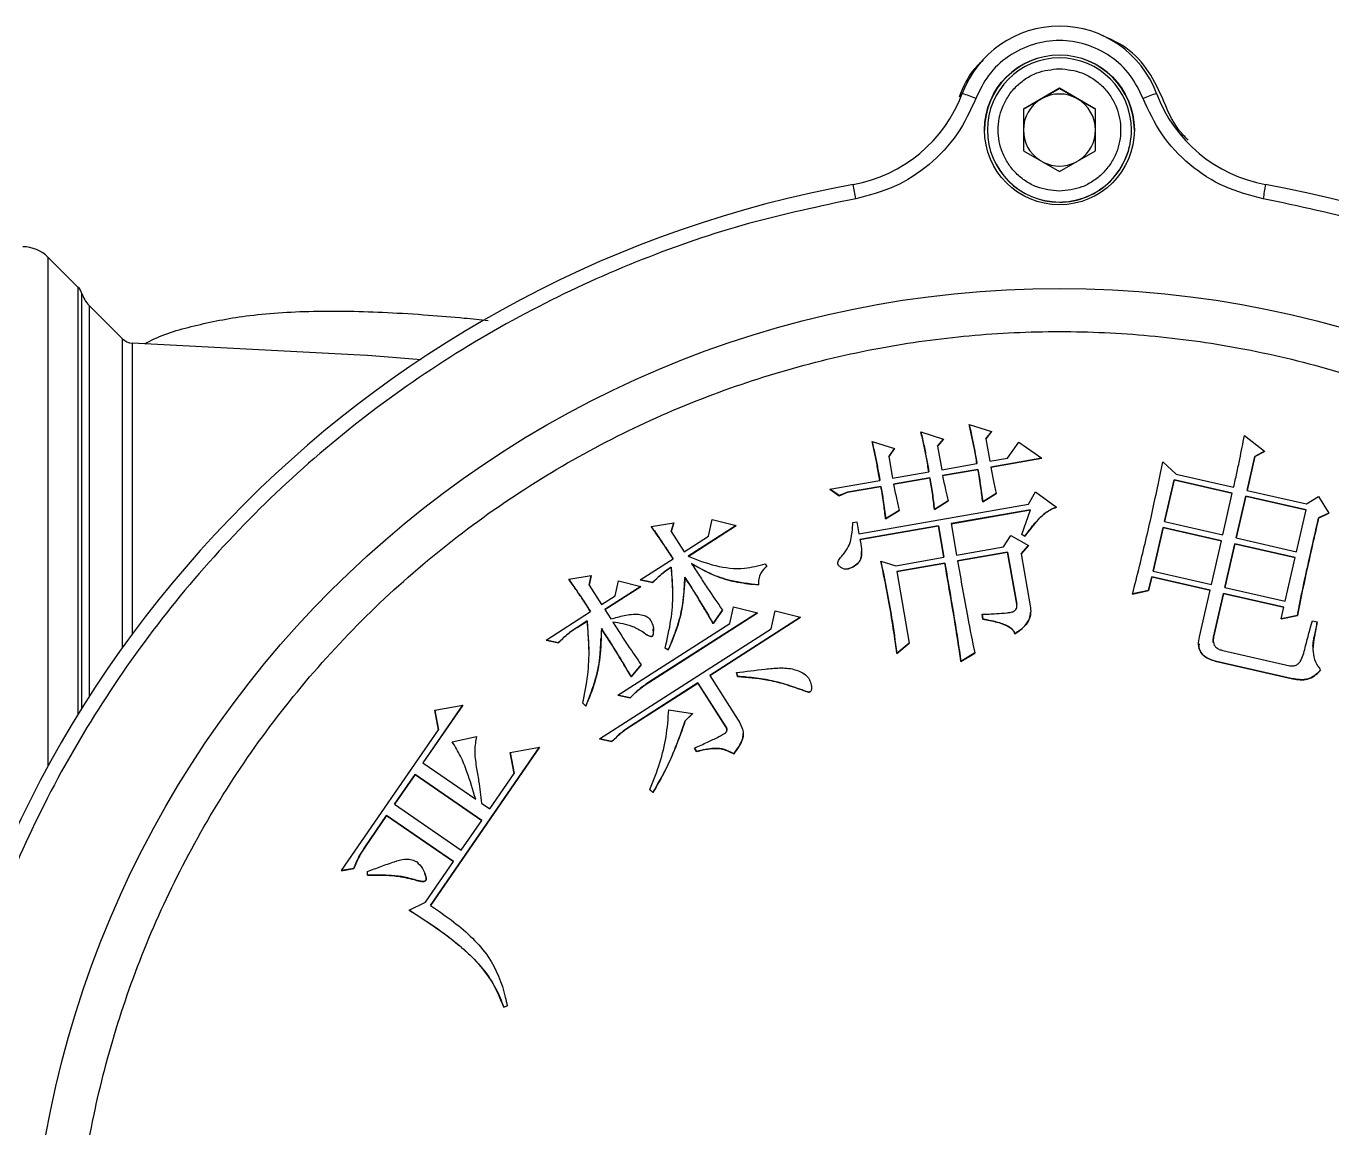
# Model space of a CAD drawing. Header units: millimetres. Extents: x 2251 to 4395, y 932 to 2449.
# Drawn here: x 3612.5 to 3703.1, y 2224.1 to 2300.5 of the extents above; entities that cross this region are included whole.
import ezdxf

# ---------------------------------------------------------------- set-up
doc = ezdxf.new("R2010")
doc.units = ezdxf.units.MM

msp = doc.modelspace()

# ---------------------------------------------------------------- linework, layer by layer
at = {"color": 7, "linetype": 'Continuous', "lineweight": 25}
for p, q in [((3684.214, 2296.192), (3681.714, 2294.748)), ((3682.964, 2295.463), (3684.214, 2296.185)), ((3686.714, 2294.748), (3684.214, 2296.192)), ((3684.214, 2296.185), (3684.214, 2296.192)), ((3684.214, 2296.185), (3685.464, 2295.463)), ((3681.714, 2294.742), (3682.964, 2295.463)), ((3685.464, 2295.463), (3686.714, 2294.742)), ((3681.714, 2294.748), (3681.714, 2291.861)), ((3686.714, 2291.861), (3686.714, 2294.748)), ((3679.214, 2293.303), (3679.214, 2293.292)), ((3689.214, 2293.292), (3689.214, 2293.303)), ((3681.714, 2291.861), (3684.214, 2290.418)), ((3684.214, 2290.418), (3686.714, 2291.861)), ((3616.105, 2282.385), (3614.024, 2284.466)), ((3616.354, 2253.176), (3616.355, 2281.969)), ((3619.186, 2278.804), (3616.854, 2281.136)), ((3616.854, 2281.136), (3616.854, 2253.965)), ((3619.186, 2257.405), (3619.186, 2278.804)), ((3636.116, 2277.659), (3619.841, 2278.512)), ((3619.841, 2278.512), (3619.841, 2258.305)), ((3639.909, 2277.356), (3635.903, 2277.67)), ((3677.948, 2272.873), (3679.505, 2272.373)), ((3671.209, 2271.697), (3672.768, 2271.196)), ((3674.599, 2272.357), (3676.161, 2271.859)), ((3676.161, 2271.859), (3675.755, 2271.368)), ((3675.755, 2271.367), (3676.161, 2271.857)), ((3676.161, 2271.859), (3676.161, 2271.857)), ((3679.505, 2272.373), (3679.102, 2271.882)), ((3679.102, 2271.88), (3679.505, 2272.37)), ((3679.102, 2271.882), (3679.376, 2270.318)), ((3679.505, 2272.373), (3679.505, 2272.37)), ((3680.602, 2270.531), (3681.387, 2271.651)), ((3681.387, 2271.651), (3682.985, 2270.526)), ((3697.06, 2272.103), (3698.439, 2271.009)), ((3672.768, 2271.196), (3672.375, 2270.639)), ((3672.375, 2270.637), (3672.768, 2271.194)), ((3672.375, 2270.639), (3672.637, 2269.141)), ((3672.768, 2271.196), (3672.768, 2271.194)), ((3675.755, 2271.368), (3676.04, 2269.735)), ((3697.789, 2270.659), (3697.25, 2268.299)), ((3697.25, 2268.299), (3697.789, 2270.657)), ((3698.439, 2271.009), (3697.789, 2270.659)), ((3697.789, 2270.657), (3698.439, 2271.006)), ((3697.789, 2270.659), (3697.789, 2270.657)), ((3698.439, 2271.009), (3698.439, 2271.006)), ((3676.04, 2269.735), (3678.49, 2270.164)), ((3678.56, 2269.755), (3676.109, 2269.326)), ((3676.109, 2269.324), (3678.56, 2269.753)), ((3678.56, 2269.755), (3678.56, 2269.753)), ((3679.376, 2270.318), (3680.602, 2270.531)), ((3682.985, 2270.526), (3679.446, 2269.909)), ((3679.446, 2269.907), (3682.985, 2270.524)), ((3682.985, 2270.526), (3682.985, 2270.524)), ((3691.389, 2270.279), (3692.329, 2269.426)), ((3668.28, 2268.381), (3671.753, 2268.987)), ((3672.637, 2269.141), (3675.156, 2269.581)), ((3675.226, 2269.172), (3672.706, 2268.733)), ((3672.706, 2268.731), (3675.226, 2269.17)), ((3675.226, 2269.172), (3675.226, 2269.17)), ((3692.17, 2269.039), (3691.504, 2266.139)), ((3691.505, 2266.139), (3692.17, 2269.036)), ((3696.215, 2268.111), (3692.17, 2269.039)), ((3692.17, 2269.039), (3692.17, 2269.036)), ((3692.17, 2269.036), (3696.214, 2268.109)), ((3692.329, 2269.426), (3696.307, 2268.515)), ((3668.92, 2267.932), (3668.28, 2268.381)), ((3668.28, 2268.381), (3668.28, 2268.379)), ((3668.28, 2268.379), (3668.92, 2267.93)), ((3669.508, 2268.173), (3668.92, 2267.932)), ((3668.92, 2267.93), (3669.508, 2268.171)), ((3668.92, 2267.932), (3668.92, 2267.93)), ((3671.822, 2268.579), (3669.508, 2268.173)), ((3669.508, 2268.171), (3671.822, 2268.577)), ((3669.508, 2268.173), (3669.508, 2268.171)), ((3671.822, 2268.579), (3671.822, 2268.577)), ((3679.834, 2268.081), (3678.886, 2267.495)), ((3678.886, 2267.493), (3679.834, 2268.079)), ((3679.834, 2268.081), (3679.834, 2268.079)), ((3682.066, 2267.349), (3682.548, 2268.207)), ((3682.548, 2268.207), (3684, 2267.125)), ((3695.55, 2265.212), (3696.215, 2268.111)), ((3697.158, 2267.896), (3696.492, 2264.996)), ((3696.493, 2264.996), (3697.158, 2267.893)), ((3701.339, 2266.94), (3697.158, 2267.896)), ((3697.158, 2267.896), (3697.158, 2267.893)), ((3697.158, 2267.893), (3701.339, 2266.938)), ((3697.25, 2268.299), (3701.365, 2267.359)), ((3701.365, 2267.359), (3702.192, 2267.878)), ((3702.192, 2267.878), (3702.921, 2266.717)), ((3670.292, 2265.294), (3682.066, 2267.349)), ((3676.489, 2267.57), (3675.536, 2266.981)), ((3675.536, 2266.979), (3676.489, 2267.567)), ((3675.536, 2266.981), (3675.536, 2266.979)), ((3676.489, 2267.57), (3676.489, 2267.567)), ((3678.886, 2267.495), (3678.886, 2267.493)), ((3659.851, 2265.12), (3660.106, 2266.268)), ((3660.106, 2266.268), (3661.77, 2265.855)), ((3669.878, 2266.062), (3670.15, 2266.111)), ((3670.15, 2266.111), (3670.292, 2265.294)), ((3673.096, 2266.904), (3672.146, 2266.319)), ((3672.146, 2266.317), (3673.096, 2266.902)), ((3672.146, 2266.319), (3672.146, 2266.317)), ((3673.096, 2266.904), (3673.096, 2266.902)), ((3682.207, 2266.953), (3676.692, 2265.99)), ((3676.693, 2265.988), (3682.206, 2266.951)), ((3681.593, 2265.235), (3682.207, 2266.953)), ((3691.504, 2266.139), (3695.55, 2265.212)), ((3700.674, 2264.04), (3701.339, 2266.94)), ((3702.921, 2266.717), (3702.205, 2266.383)), ((3702.205, 2266.381), (3702.921, 2266.715)), ((3702.205, 2266.383), (3702.205, 2266.381)), ((3702.921, 2266.717), (3702.921, 2266.715)), ((3655.881, 2265.793), (3657.445, 2266.053)), ((3657.445, 2266.053), (3657.262, 2265.439)), ((3657.262, 2265.439), (3658.159, 2264.036)), ((3657.263, 2265.438), (3657.445, 2266.05)), ((3657.445, 2266.053), (3657.445, 2266.05)), ((3661.77, 2265.855), (3658.439, 2263.723)), ((3658.439, 2263.721), (3661.77, 2265.853)), ((3661.77, 2265.855), (3661.77, 2265.853)), ((3675.809, 2265.836), (3670.364, 2264.885)), ((3670.364, 2264.883), (3675.809, 2265.834)), ((3676.189, 2263.658), (3675.809, 2265.836)), ((3675.809, 2265.836), (3675.809, 2265.834)), ((3675.809, 2265.834), (3676.189, 2263.658)), ((3676.692, 2265.99), (3677.072, 2263.812)), ((3680.34, 2264.382), (3680.835, 2265.171)), ((3680.835, 2265.171), (3682.078, 2264.477)), ((3681.824, 2265.132), (3681.593, 2265.235)), ((3681.593, 2265.235), (3681.593, 2265.233)), ((3681.593, 2265.233), (3681.824, 2265.13)), ((3691.412, 2265.733), (3690.718, 2262.7)), ((3690.719, 2262.699), (3691.412, 2265.731)), ((3695.457, 2264.806), (3691.412, 2265.733)), ((3691.412, 2265.733), (3691.412, 2265.731)), ((3691.412, 2265.731), (3695.457, 2264.804)), ((3658.159, 2264.036), (3659.851, 2265.12)), ((3677.072, 2263.812), (3680.34, 2264.382)), ((3682.078, 2264.477), (3681.547, 2263.891)), ((3681.547, 2263.89), (3682.078, 2264.475)), ((3681.824, 2265.132), (3681.824, 2265.13)), ((3682.078, 2264.477), (3682.078, 2264.475)), ((3694.764, 2261.772), (3695.457, 2264.806)), ((3696.4, 2264.59), (3695.706, 2261.557)), ((3695.707, 2261.556), (3696.4, 2264.588)), ((3700.581, 2263.635), (3696.4, 2264.59)), ((3696.4, 2264.59), (3696.4, 2264.588)), ((3696.4, 2264.588), (3700.581, 2263.632)), ((3696.492, 2264.996), (3700.674, 2264.04)), ((3655.12, 2262.095), (3657.399, 2263.551)), ((3670.481, 2264.063), (3670.481, 2264.065)), ((3671.817, 2263.388), (3672.852, 2263.075)), ((3671.817, 2263.388), (3671.817, 2263.386)), ((3672.852, 2263.075), (3676.189, 2263.658)), ((3680.617, 2264.01), (3677.144, 2263.403)), ((3677.144, 2263.401), (3680.617, 2264.007)), ((3681.246, 2260.403), (3680.617, 2264.01)), ((3680.617, 2264.01), (3680.617, 2264.007)), ((3680.617, 2264.007), (3681.246, 2260.401)), ((3681.547, 2263.891), (3682.176, 2260.285)), ((3699.888, 2260.601), (3700.581, 2263.635)), ((3657.27, 2262.975), (3657.27, 2262.973)), ((3657.27, 2262.973), (3657.357, 2261.34)), ((3663.797, 2263.199), (3663.91, 2263.024)), ((3676.261, 2263.249), (3672.924, 2262.666)), ((3672.924, 2262.666), (3673.79, 2257.699)), ((3672.925, 2262.664), (3676.261, 2263.247)), ((3676.261, 2263.249), (3676.261, 2263.247)), ((3690.718, 2262.7), (3694.764, 2261.772)), ((3650.155, 2262.133), (3651.717, 2262.39)), ((3651.717, 2262.39), (3651.571, 2261.72)), ((3651.571, 2261.719), (3651.717, 2262.388)), ((3651.571, 2261.72), (3652.431, 2260.374)), ((3651.717, 2262.39), (3651.717, 2262.388)), ((3655.167, 2261.632), (3652.655, 2260.024)), ((3652.656, 2260.023), (3655.167, 2261.63)), ((3653.366, 2260.972), (3653.597, 2262.028)), ((3653.597, 2262.028), (3655.167, 2261.632)), ((3655.981, 2261.904), (3655.12, 2262.095)), ((3655.12, 2262.095), (3655.12, 2262.092)), ((3655.12, 2262.092), (3655.981, 2261.902)), ((3655.167, 2261.632), (3655.167, 2261.63)), ((3655.981, 2261.902), (3655.981, 2261.904)), ((3658.22, 2262.267), (3658.22, 2262.264)), ((3690.626, 2262.296), (3690.408, 2261.351)), ((3690.408, 2261.349), (3690.626, 2262.294)), ((3694.671, 2261.369), (3690.626, 2262.296)), ((3690.626, 2262.296), (3690.626, 2262.294)), ((3690.626, 2262.294), (3694.671, 2261.367)), ((3695.706, 2261.557), (3699.888, 2260.601)), ((3652.431, 2260.374), (3653.366, 2260.972)), ((3690.408, 2261.351), (3689.288, 2261.11)), ((3689.288, 2261.108), (3690.408, 2261.349)), ((3689.288, 2261.11), (3689.288, 2261.108)), ((3690.408, 2261.351), (3690.408, 2261.349)), ((3693.929, 2258.133), (3694.671, 2261.369)), ((3695.614, 2261.153), (3694.918, 2258.117)), ((3694.918, 2258.115), (3695.614, 2261.151)), ((3699.795, 2260.198), (3695.614, 2261.153)), ((3695.614, 2261.153), (3695.614, 2261.151)), ((3695.614, 2261.151), (3699.795, 2260.196)), ((3648.576, 2257.908), (3651.671, 2259.888)), ((3652.655, 2260.024), (3653.066, 2259.382)), ((3663.252, 2259.803), (3655.716, 2254.982)), ((3655.716, 2254.98), (3663.252, 2259.801)), ((3660.83, 2259.983), (3660.18, 2259.071)), ((3660.18, 2259.069), (3660.83, 2259.981)), ((3660.83, 2259.983), (3660.83, 2259.981)), ((3661.333, 2259.071), (3661.588, 2260.222)), ((3661.588, 2260.222), (3663.252, 2259.803)), ((3663.252, 2259.803), (3663.252, 2259.801)), ((3664.215, 2258.689), (3664.485, 2259.934)), ((3664.485, 2259.934), (3666.25, 2259.498)), ((3681.246, 2260.401), (3681.246, 2260.403)), ((3682.222, 2259.843), (3682.222, 2259.845)), ((3699.61, 2259.389), (3699.795, 2260.198)), ((3651.427, 2259.238), (3650.726, 2258.791)), ((3650.726, 2258.789), (3651.427, 2259.236)), ((3651.427, 2259.238), (3651.427, 2259.236)), ((3651.427, 2259.236), (3651.557, 2257.255)), ((3653.561, 2254.101), (3661.333, 2259.071)), ((3666.25, 2259.498), (3659.939, 2255.46)), ((3659.94, 2255.459), (3666.25, 2259.496)), ((3660.18, 2259.071), (3660.18, 2259.069)), ((3666.25, 2259.498), (3666.25, 2259.496)), ((3678.901, 2259.361), (3678.842, 2259.702)), ((3678.842, 2259.702), (3678.842, 2259.7)), ((3678.842, 2259.7), (3678.901, 2259.359)), ((3678.901, 2259.361), (3678.901, 2259.359)), ((3700.73, 2259.625), (3699.61, 2259.389)), ((3699.61, 2259.387), (3700.73, 2259.623)), ((3699.61, 2259.389), (3699.61, 2259.387)), ((3700.73, 2259.625), (3700.73, 2259.623)), ((3701.778, 2259.245), (3702.115, 2259.168)), ((3649.436, 2257.72), (3648.576, 2257.908)), ((3648.576, 2257.908), (3648.576, 2257.906)), ((3648.576, 2257.906), (3649.436, 2257.718)), ((3650.726, 2258.791), (3650.726, 2258.789)), ((3652.295, 2251.065), (3664.215, 2258.689)), ((3652.412, 2258.015), (3652.412, 2258.017)), ((3655.28, 2258.493), (3655.28, 2258.491)), ((3655.968, 2258.191), (3655.968, 2258.193)), ((3656.03, 2258.705), (3656.03, 2258.707)), ((3681.113, 2258.346), (3681.113, 2258.344)), ((3694.918, 2258.117), (3694.918, 2258.115)), ((3649.436, 2257.72), (3649.436, 2257.718)), ((3657.065, 2257.248), (3656.839, 2257.348)), ((3656.839, 2257.348), (3656.839, 2257.346)), ((3656.839, 2257.346), (3657.065, 2257.246)), ((3657.065, 2257.248), (3657.065, 2257.246)), ((3673.79, 2257.699), (3672.932, 2256.99)), ((3672.932, 2256.988), (3673.79, 2257.697)), ((3673.79, 2257.699), (3673.79, 2257.697)), ((3678.331, 2257.018), (3677.378, 2256.43)), ((3677.378, 2256.428), (3678.331, 2257.016)), ((3678.331, 2257.018), (3678.331, 2257.016)), ((3693.873, 2257.654), (3693.873, 2257.652)), ((3695.557, 2257.193), (3700.211, 2256.127)), ((3655.182, 2256.205), (3654.491, 2255.355)), ((3654.491, 2255.353), (3655.182, 2256.203)), ((3655.182, 2256.205), (3655.182, 2256.203)), ((3672.932, 2256.99), (3672.932, 2256.988)), ((3677.378, 2256.43), (3677.378, 2256.428)), ((3700.296, 2255.256), (3695.036, 2256.461)), ((3695.036, 2256.461), (3695.036, 2256.459)), ((3695.036, 2256.459), (3700.296, 2255.254)), ((3654.491, 2255.355), (3654.491, 2255.353)), ((3659.939, 2255.46), (3661.919, 2252.363)), ((3661.878, 2255.386), (3661.788, 2255.658)), ((3661.788, 2255.658), (3661.788, 2255.656)), ((3661.788, 2255.656), (3661.878, 2255.383)), ((3661.878, 2255.386), (3661.878, 2255.383)), ((3700.296, 2255.256), (3700.296, 2255.254)), ((3659.119, 2254.936), (3654.445, 2251.946)), ((3654.445, 2251.944), (3659.119, 2254.934)), ((3655.716, 2254.98), (3655.716, 2254.982)), ((3661.061, 2251.898), (3659.119, 2254.936)), ((3659.119, 2254.936), (3659.119, 2254.934)), ((3659.119, 2254.934), (3661.061, 2251.895)), ((3666.345, 2254.451), (3666.345, 2254.453)), ((3666.92, 2254.327), (3666.92, 2254.325)), ((3666.985, 2254.733), (3666.985, 2254.735)), ((3642.794, 2253.395), (3640.035, 2249.395)), ((3640.036, 2249.395), (3642.794, 2253.392)), ((3640.863, 2253.04), (3642.794, 2253.395)), ((3642.794, 2253.395), (3642.794, 2253.392)), ((3651.334, 2253.336), (3651.126, 2253.531)), ((3651.126, 2253.531), (3651.126, 2253.529)), ((3651.126, 2253.529), (3651.334, 2253.334)), ((3654.424, 2253.911), (3653.561, 2254.101)), ((3653.561, 2254.101), (3653.561, 2254.099)), ((3653.561, 2254.099), (3654.424, 2253.909)), ((3654.424, 2253.911), (3654.424, 2253.909)), ((3641.114, 2251.689), (3640.863, 2253.04)), ((3640.863, 2253.04), (3640.863, 2253.038)), ((3640.863, 2253.038), (3641.114, 2251.689)), ((3651.334, 2253.336), (3651.334, 2253.334)), ((3657.101, 2253.071), (3658.752, 2252.809)), ((3658.752, 2252.809), (3658.244, 2252.319)), ((3658.244, 2252.317), (3658.752, 2252.807)), ((3658.752, 2252.809), (3658.752, 2252.807)), ((3634.372, 2241.916), (3641.114, 2251.689)), ((3654.445, 2251.946), (3654.445, 2251.944)), ((3658.244, 2252.319), (3658.244, 2252.317)), ((3661.061, 2251.898), (3661.061, 2251.895)), ((3642.062, 2250.865), (3643.747, 2251.222)), ((3653.153, 2250.875), (3652.295, 2251.065)), ((3652.295, 2251.065), (3652.295, 2251.063)), ((3652.295, 2251.063), (3653.153, 2250.873)), ((3653.153, 2250.875), (3653.153, 2250.873)), ((3662.264, 2251.432), (3662.264, 2251.434)), ((3648.121, 2250.477), (3640.552, 2239.504)), ((3640.552, 2239.502), (3648.121, 2250.475)), ((3646.095, 2250.107), (3648.121, 2250.477)), ((3646.362, 2248.656), (3646.095, 2250.107)), ((3646.095, 2250.107), (3646.095, 2250.105)), ((3646.095, 2250.105), (3646.361, 2248.655)), ((3648.121, 2250.477), (3648.121, 2250.475)), ((3659.03, 2250.187), (3658.881, 2250.421)), ((3658.881, 2250.421), (3658.881, 2250.419)), ((3658.881, 2250.419), (3659.03, 2250.185)), ((3659.03, 2250.187), (3659.03, 2250.185)), ((3661.603, 2250.02), (3661.603, 2250.023)), ((3640.035, 2249.395), (3643.693, 2246.873)), ((3639.483, 2248.594), (3638.065, 2246.537)), ((3638.066, 2246.536), (3639.483, 2248.592)), ((3644.114, 2245.399), (3639.483, 2248.594)), ((3639.483, 2248.592), (3639.483, 2248.594)), ((3639.483, 2248.592), (3644.113, 2245.397)), ((3644.666, 2246.2), (3646.362, 2248.656)), ((3655.994, 2247.341), (3655.786, 2247.536)), ((3655.786, 2247.536), (3655.786, 2247.534)), ((3655.786, 2247.534), (3655.994, 2247.339)), ((3655.994, 2247.339), (3655.994, 2247.341)), ((3638.065, 2246.537), (3642.696, 2243.342)), ((3644.094, 2246.596), (3644.666, 2246.2)), ((3637.513, 2245.738), (3636.013, 2243.565)), ((3636.013, 2243.563), (3637.513, 2245.736)), ((3642.144, 2242.543), (3637.513, 2245.738)), ((3637.513, 2245.738), (3637.513, 2245.736)), ((3637.513, 2245.736), (3642.143, 2242.541)), ((3642.696, 2243.342), (3644.114, 2245.399)), ((3636.013, 2243.565), (3636.013, 2243.563)), ((3640.21, 2239.74), (3642.144, 2242.543)), ((3635.24, 2242.075), (3634.372, 2241.916)), ((3634.372, 2241.914), (3635.24, 2242.073)), ((3634.372, 2241.916), (3634.372, 2241.914)), ((3635.24, 2242.075), (3635.24, 2242.073)), ((3636.178, 2241.598), (3636.18, 2241.847)), ((3640.16, 2241.739), (3640.16, 2241.741)), ((3639.427, 2241.294), (3639.427, 2241.292)), ((3640.236, 2241.241), (3640.236, 2241.243)), ((3639.065, 2239.183), (3640.21, 2239.74)), ((3639.065, 2239.183), (3639.065, 2239.181)), ((3645.874, 2232.546), (3645.642, 2232.454)), ((3645.642, 2232.452), (3645.874, 2232.544)), ((3645.874, 2232.546), (3645.874, 2232.544)), ((3645.642, 2232.454), (3645.642, 2232.452))]:
    msp.add_line(p, q, dxfattribs=at)
at = {"color": 7, "linetype": 'Continuous', "lineweight": 25, "flags": 128}
for points in [[(3614.024, 2249.191), (3614.024, 2252.265), (3614.024, 2256.459), (3614.024, 2260.425), (3614.024, 2264.143), (3614.024, 2267.594), (3614.024, 2270.762), (3614.024, 2273.631), (3614.024, 2276.187), (3614.024, 2278.417), (3614.024, 2280.31), (3614.024, 2281.857), (3614.024, 2283.05), (3614.024, 2283.884), (3614.024, 2284.354), (3614.024, 2284.466)], [(3616.105, 2252.773), (3616.105, 2255.778), (3616.105, 2259.616), (3616.105, 2263.207), (3616.105, 2266.534), (3616.105, 2269.58), (3616.105, 2272.33), (3616.105, 2274.769), (3616.105, 2276.886), (3616.105, 2278.671), (3616.105, 2280.114), (3616.105, 2281.207), (3616.105, 2281.947), (3616.105, 2282.328), (3616.105, 2282.385)]]:
    msp.add_lwpolyline(points, dxfattribs=at)
at = {"color": 7, "linetype": 'Continuous', "lineweight": 25}
for centre, radius in [((3684.214, 2293.309), 5.2), ((3684.214, 2210.809), 71.5)]:
    msp.add_circle(centre, radius, dxfattribs=at)
for centre, radius, start, end in [((3684.214, 2293.307), 7.2, 20.5868, 159.4132), ((3684.214, 2293.292), 5.2, 0.00011, 179.99974), ((3684.214, 2293.303), 5, 359.99994, 179.99975), ((3668.112, 2299.355), 10, 280.30605, 339.41322), ((3634.373, 2178.959), 124.573, 69.2983, 69.75789), ((3684.214, 2293.298), 2.5, 119.9996, 179.99966), ((3684.214, 2293.298), 2.5, 59.99975, 119.99962), ((3684.214, 2293.298), 2.5, 359.99971, 59.99978), ((3734.055, 2178.959), 124.574, 110.24211, 110.7017), ((3700.316, 2299.355), 10, 200.58678, 259.69395), ((3684.214, 2293.303), 5, 179.99991, 269.99976), ((3684.214, 2293.292), 5, 179.99991, 269.99976), ((3684.214, 2293.298), 2.5, 179.99971, 236.17979), ((3684.214, 2293.303), 5, 269.99962, 359.99978), ((3684.214, 2293.292), 5, 269.99962, 359.99978), ((3684.214, 2293.298), 2.5, 303.81959, 359.99967), ((3684.214, 2293.298), 2.5, 243.81973, 296.17964), ((3684.214, 2210.807), 80, 100.30604, 169.69383), ((3031.93, 2172.747), 648.57, 10.284007, 10.372163), ((4336.517, 2172.743), 648.589, 169.627839, 169.715992), ((3684.214, 2210.807), 80, 10.30617, 79.69396), ((3612.256, 2282.698), 2.5, 44.99977, 89.99969), ((3615.398, 2281.678), 1, 16.90237, 44.99987), ((3618.268, 2282.55), 2, 196.90236, 224.99969), ((3619.893, 2279.511), 1, 224.99969, 266.99945)]:
    msp.add_arc(centre, radius, start, end, dxfattribs=at)
for points, knots in [([(3691.339, 2295.573), (3691.013, 2296.263), (3690.359, 2297.643), (3688.842, 2299.136), (3687.646, 2299.651), (3687.151, 2299.863)], [0, 0, 0, 0, 0.369702, 0.739405, 1, 1, 1, 1]), ([(3690.018, 2295.489), (3689.754, 2296.043), (3689.213, 2297.176), (3687.795, 2298.486), (3686.078, 2299.323), (3684.214, 2299.6), (3682.35, 2299.323), (3680.633, 2298.486), (3679.215, 2297.176), (3678.674, 2296.043), (3678.41, 2295.489)], [0, 0, 0, 0, 0.122089, 0.25, 0.377911, 0.5, 0.622089, 0.75, 0.877911, 1, 1, 1, 1]), ([(3678.923, 2298.13), (3678.72, 2297.951), (3677.945, 2297.265), (3677.542, 2296.292), (3677.244, 2295.573)], [0, 0, 0, 0, 0.260641, 1, 1, 1, 1]), ([(3684.214, 2289.055), (3683.679, 2289.112), (3682.857, 2289.199), (3681.867, 2289.729), (3681.187, 2290.277), (3680.635, 2290.958), (3680.122, 2291.948), (3679.861, 2293.305), (3680.122, 2294.662), (3680.635, 2295.651), (3681.187, 2296.332), (3681.867, 2296.881), (3682.857, 2297.411), (3683.679, 2297.498), (3684.214, 2297.555)], [0, 0, 0, 0, 0.119728, 0.18418, 0.25, 0.31582, 0.380272, 0.5, 0.619728, 0.68418, 0.75, 0.81582, 0.880272, 1, 1, 1, 1]), ([(3684.214, 2297.555), (3684.749, 2297.498), (3685.571, 2297.411), (3686.561, 2296.881), (3687.241, 2296.332), (3687.793, 2295.651), (3688.306, 2294.662), (3688.567, 2293.305), (3688.306, 2291.948), (3687.793, 2290.958), (3687.241, 2290.277), (3686.561, 2289.729), (3685.571, 2289.199), (3684.748, 2289.112), (3684.214, 2289.055)], [0, 0, 0, 0, 0.119728, 0.18418, 0.25, 0.31582, 0.380272, 0.5, 0.619728, 0.68418, 0.75, 0.81582, 0.880272, 1, 1, 1, 1]), ([(3678.41, 2295.489), (3678.019, 2294.642), (3677.224, 2292.92), (3675.234, 2290.828), (3672.82, 2289.243), (3670.983, 2288.768), (3670.08, 2288.534)], [0, 0, 0, 0, 0.245796, 0.5, 0.754204, 1, 1, 1, 1]), ([(3698.348, 2288.534), (3697.445, 2288.768), (3695.608, 2289.243), (3693.194, 2290.828), (3691.204, 2292.92), (3690.409, 2294.642), (3690.018, 2295.489)], [0, 0, 0, 0, 0.245796, 0.5, 0.754204, 1, 1, 1, 1]), ([(3693.161, 2292.585), (3692.943, 2292.809), (3692.119, 2293.655), (3691.67, 2294.761), (3691.339, 2295.573)], [0, 0, 0, 0, 0.265546, 1, 1, 1, 1]), ([(3670.08, 2288.534), (3667.584, 2288.008), (3662.547, 2286.946), (3655.17, 2284.407), (3647.928, 2281.138), (3640.949, 2277.075), (3634.346, 2272.264), (3628.252, 2266.771), (3622.76, 2260.677), (3617.948, 2254.074), (3613.885, 2247.095), (3610.616, 2239.853), (3608.077, 2232.476), (3607.015, 2227.439), (3606.488, 2224.943)], [0, 0, 0, 0, 0.079959, 0.161371, 0.244142, 0.328893, 0.414217, 0.5, 0.585778, 0.671102, 0.755858, 0.838624, 0.920039, 1, 1, 1, 1]), ([(3761.939, 2224.943), (3761.413, 2227.439), (3760.351, 2232.476), (3757.812, 2239.853), (3754.543, 2247.095), (3750.48, 2254.074), (3745.668, 2260.677), (3740.176, 2266.771), (3734.082, 2272.263), (3727.479, 2277.075), (3720.5, 2281.138), (3713.258, 2284.407), (3705.881, 2286.946), (3700.844, 2288.008), (3698.348, 2288.534)], [0, 0, 0, 0, 0.0799588, 0.1613715, 0.2441424, 0.3288926, 0.4142166, 0.5, 0.5857784, 0.6711024, 0.7558576, 0.8386237, 0.9200388, 1, 1, 1, 1]), ([(3620.729, 2278.466), (3620.824, 2278.52), (3621.822, 2279.094), (3624.137, 2279.759), (3627.174, 2280.37), (3629.994, 2280.638), (3632.394, 2280.745), (3634.925, 2280.745), (3637.592, 2280.652), (3640.256, 2280.483), (3642.598, 2280.29), (3644.007, 2280.147), (3644.562, 2280.091)], [0, 0, 0, 0, 0.017525, 0.184137, 0.353482, 0.450762, 0.551832, 0.651487, 0.750721, 0.855208, 0.942911, 1, 1, 1, 1]), ([(3615.714, 2210.816), (3615.769, 2212.905), (3615.879, 2217.083), (3616.788, 2223.422), (3618.274, 2229.774), (3620.448, 2236.14), (3623.279, 2242.363), (3626.793, 2248.386), (3630.947, 2254.077), (3635.691, 2259.339), (3640.952, 2264.082), (3646.644, 2268.236), (3652.667, 2271.75), (3658.89, 2274.582), (3665.255, 2276.753), (3671.608, 2278.248), (3677.947, 2279.125), (3684.214, 2279.411), (3690.481, 2279.125), (3696.82, 2278.248), (3703.172, 2276.753), (3709.538, 2274.582), (3715.761, 2271.75), (3721.784, 2268.236), (3727.476, 2264.082), (3732.737, 2259.339), (3737.481, 2254.077), (3741.635, 2248.386), (3745.149, 2242.363), (3747.979, 2236.14), (3750.153, 2229.774), (3751.639, 2223.422), (3752.549, 2217.083), (3752.659, 2212.905), (3752.714, 2210.816)], [0, 0, 0, 0, 0.029124, 0.058248, 0.08912, 0.119994, 0.151902, 0.184313, 0.217069, 0.25, 0.282931, 0.315687, 0.348098, 0.380006, 0.410878, 0.441752, 0.470875, 0.5, 0.529123, 0.558248, 0.58912, 0.619994, 0.651902, 0.684313, 0.717069, 0.75, 0.782931, 0.815687, 0.848098, 0.880006, 0.910878, 0.941752, 0.970875, 1, 1, 1, 1]), ([(3678.49, 2270.164), (3678.432, 2270.492), (3678.321, 2271.109), (3678.141, 2272.013), (3678.013, 2272.587), (3677.948, 2272.873)], [0, 0, 0, 0, 0.3618324, 0.680859, 1, 1, 1, 1]), ([(3677.948, 2272.871), (3678.021, 2272.546), (3678.158, 2271.934), (3678.336, 2271.03), (3678.439, 2270.451), (3678.49, 2270.162)], [0, 0, 0, 0, 0.361838, 0.680876, 1, 1, 1, 1]), ([(3671.753, 2268.987), (3671.694, 2269.315), (3671.584, 2269.933), (3671.405, 2270.837), (3671.274, 2271.41), (3671.209, 2271.697)], [0, 0, 0, 0, 0.361759, 0.680808, 1, 1, 1, 1]), ([(3671.209, 2271.695), (3671.282, 2271.37), (3671.422, 2270.758), (3671.598, 2269.854), (3671.701, 2269.275), (3671.753, 2268.985)], [0, 0, 0, 0, 0.361772, 0.680844, 1, 1, 1, 1]), ([(3675.156, 2269.581), (3675.098, 2269.909), (3674.986, 2270.538), (3674.802, 2271.464), (3674.667, 2272.059), (3674.599, 2272.357)], [0, 0, 0, 0, 0.353076, 0.676475, 1, 1, 1, 1]), ([(3674.599, 2272.355), (3674.672, 2272.03), (3674.813, 2271.407), (3674.996, 2270.481), (3675.103, 2269.879), (3675.156, 2269.579)], [0, 0, 0, 0, 0.353086, 0.676497, 1, 1, 1, 1]), ([(3696.307, 2268.515), (3696.381, 2268.84), (3696.529, 2269.49), (3696.783, 2270.685), (3696.953, 2271.558), (3697.06, 2272.103)], [0, 0, 0, 0, 0.272744, 0.545492, 1, 1, 1, 1]), ([(3678.886, 2267.495), (3678.846, 2267.826), (3678.78, 2268.369), (3678.666, 2269.122), (3678.595, 2269.544), (3678.56, 2269.755)], [0, 0, 0, 0, 0.437841, 0.718884, 1, 1, 1, 1]), ([(3678.56, 2269.753), (3678.615, 2269.424), (3678.705, 2268.885), (3678.809, 2268.13), (3678.86, 2267.705), (3678.886, 2267.493)], [0, 0, 0, 0, 0.43784, 0.718882, 1, 1, 1, 1]), ([(3679.446, 2269.909), (3679.475, 2269.745), (3679.533, 2269.417), (3679.656, 2268.806), (3679.765, 2268.362), (3679.834, 2268.081)], [0, 0, 0, 0, 0.267397, 0.53481, 1, 1, 1, 1]), ([(3689.288, 2261.11), (3689.453, 2261.756), (3689.923, 2263.598), (3690.645, 2266.65), (3691.141, 2269.069), (3691.389, 2270.279)], [0, 0, 0, 0, 0.212581, 0.606192, 1, 1, 1, 1]), ([(3675.536, 2266.981), (3675.493, 2267.348), (3675.428, 2267.897), (3675.316, 2268.626), (3675.256, 2268.99), (3675.226, 2269.172)], [0, 0, 0, 0, 0.499817, 0.749886, 1, 1, 1, 1]), ([(3675.226, 2269.17), (3675.286, 2268.806), (3675.376, 2268.26), (3675.471, 2267.529), (3675.515, 2267.162), (3675.536, 2266.979)], [0, 0, 0, 0, 0.499817, 0.749886, 1, 1, 1, 1]), ([(3676.109, 2269.326), (3676.14, 2269.163), (3676.2, 2268.835), (3676.317, 2268.247), (3676.424, 2267.827), (3676.489, 2267.57)], [0, 0, 0, 0, 0.278089, 0.556193, 1, 1, 1, 1]), ([(3672.146, 2266.319), (3672.109, 2266.65), (3672.047, 2267.194), (3671.932, 2267.946), (3671.859, 2268.368), (3671.822, 2268.579)], [0, 0, 0, 0, 0.437947, 0.718933, 1, 1, 1, 1]), ([(3671.822, 2268.577), (3671.878, 2268.248), (3671.97, 2267.709), (3672.079, 2266.955), (3672.124, 2266.529), (3672.146, 2266.317)], [0, 0, 0, 0, 0.4378739, 0.7188428, 1, 1, 1, 1]), ([(3672.706, 2268.733), (3672.736, 2268.569), (3672.797, 2268.241), (3672.921, 2267.63), (3673.028, 2267.186), (3673.096, 2266.904)], [0, 0, 0, 0, 0.2673365, 0.5346869, 1, 1, 1, 1]), ([(3684, 2267.125), (3683.782, 2267.034), (3683.307, 2266.836), (3682.575, 2266.132), (3682.116, 2265.521), (3681.824, 2265.132)], [0, 0, 0, 0, 0.234297, 0.511813, 1, 1, 1, 1]), ([(3681.824, 2265.13), (3682.021, 2265.399), (3682.41, 2265.929), (3683.057, 2266.616), (3683.618, 2267.007), (3683.947, 2267.107), (3684, 2267.123)], [0, 0, 0, 0, 0.333791, 0.656332, 0.944524, 1, 1, 1, 1]), ([(3669.21, 2263.843), (3669.337, 2264.013), (3669.68, 2264.473), (3669.825, 2265.274), (3669.863, 2265.845), (3669.878, 2266.062)], [0, 0, 0, 0, 0.268239, 0.722981, 1, 1, 1, 1]), ([(3702.205, 2266.383), (3702.056, 2265.733), (3701.759, 2264.433), (3701.25, 2262.184), (3700.924, 2260.578), (3700.73, 2259.625)], [0, 0, 0, 0, 0.289148, 0.578294, 1, 1, 1, 1]), ([(3700.73, 2259.623), (3700.861, 2260.277), (3701.123, 2261.585), (3701.624, 2263.835), (3701.988, 2265.433), (3702.205, 2266.381)], [0, 0, 0, 0, 0.2892488, 0.5783935, 1, 1, 1, 1]), ([(3657.399, 2263.551), (3657.216, 2263.83), (3656.879, 2264.348), (3656.367, 2265.091), (3656.043, 2265.559), (3655.881, 2265.793)], [0, 0, 0, 0, 0.369297, 0.684635, 1, 1, 1, 1]), ([(3655.881, 2265.791), (3656.07, 2265.517), (3656.422, 2265.009), (3656.932, 2264.264), (3657.243, 2263.787), (3657.399, 2263.549)], [0, 0, 0, 0, 0.3693, 0.684618, 1, 1, 1, 1]), ([(3670.364, 2264.885), (3670.405, 2264.673), (3670.49, 2264.247), (3670.495, 2263.721), (3670.351, 2263.362), (3670.09, 2263.123), (3669.819, 2262.927), (3669.58, 2262.861), (3669.526, 2262.846)], [0, 0, 0, 0, 0.257526, 0.517626, 0.611553, 0.706057, 0.933936, 1, 1, 1, 1]), ([(3658.439, 2263.723), (3659.063, 2263.482), (3660.316, 2262.999), (3662.185, 2262.783), (3663.318, 2263.075), (3663.797, 2263.199)], [0, 0, 0, 0, 0.365081, 0.731832, 1, 1, 1, 1]), ([(3668.83, 2263.216), (3668.834, 2263.268), (3668.847, 2263.429), (3669.016, 2263.632), (3669.149, 2263.776), (3669.21, 2263.843)], [0, 0, 0, 0, 0.206018, 0.636041, 1, 1, 1, 1]), ([(3669.526, 2262.844), (3669.651, 2262.892), (3669.898, 2262.988), (3670.183, 2263.191), (3670.384, 2263.414), (3670.478, 2263.708), (3670.473, 2263.928), (3670.47, 2264.064)], [0, 0, 0, 0, 0.2369259, 0.466697, 0.6134804, 0.7600826, 1, 1, 1, 1]), ([(3672.932, 2256.99), (3672.839, 2257.65), (3672.654, 2258.971), (3672.295, 2261.107), (3671.988, 2262.574), (3671.817, 2263.388)], [0, 0, 0, 0, 0.307881, 0.615778, 1, 1, 1, 1]), ([(3671.817, 2263.386), (3671.956, 2262.734), (3672.232, 2261.429), (3672.605, 2259.295), (3672.815, 2257.812), (3672.932, 2256.988)], [0, 0, 0, 0, 0.307881, 0.61578, 1, 1, 1, 1]), ([(3677.144, 2263.403), (3677.26, 2262.747), (3677.491, 2261.434), (3677.869, 2259.302), (3678.166, 2257.833), (3678.331, 2257.018)], [0, 0, 0, 0, 0.307939, 0.615874, 1, 1, 1, 1]), ([(3657.27, 2262.975), (3657.132, 2262.883), (3656.854, 2262.697), (3656.413, 2262.35), (3656.139, 2262.067), (3655.981, 2261.904)], [0, 0, 0, 0, 0.297538, 0.595282, 1, 1, 1, 1]), ([(3655.981, 2261.902), (3656.096, 2262.023), (3656.326, 2262.265), (3656.756, 2262.626), (3657.082, 2262.846), (3657.27, 2262.973)], [0, 0, 0, 0, 0.297563, 0.595363, 1, 1, 1, 1]), ([(3656.839, 2257.348), (3656.991, 2257.999), (3657.281, 2259.241), (3657.43, 2261.138), (3657.324, 2262.359), (3657.27, 2262.975)], [0, 0, 0, 0, 0.352766, 0.673509, 1, 1, 1, 1]), ([(3663.329, 2261.745), (3662.663, 2261.819), (3661.519, 2261.946), (3659.954, 2262.484), (3659.11, 2262.972), (3658.683, 2263.219)], [0, 0, 0, 0, 0.407022, 0.699492, 1, 1, 1, 1]), ([(3658.683, 2263.219), (3658.862, 2262.938), (3659.221, 2262.376), (3659.925, 2261.29), (3660.473, 2260.5), (3660.83, 2259.983)], [0, 0, 0, 0, 0.257454, 0.514908, 1, 1, 1, 1]), ([(3658.683, 2263.217), (3659.268, 2262.887), (3660.273, 2262.319), (3661.872, 2261.894), (3662.84, 2261.794), (3663.329, 2261.743)], [0, 0, 0, 0, 0.407493, 0.700455, 1, 1, 1, 1]), ([(3663.91, 2263.024), (3663.752, 2262.88), (3663.485, 2262.637), (3663.314, 2262.159), (3663.324, 2261.88), (3663.329, 2261.745)], [0, 0, 0, 0, 0.4310373, 0.7260596, 1, 1, 1, 1]), ([(3669.526, 2262.846), (3669.445, 2262.838), (3669.295, 2262.824), (3669.086, 2262.906), (3668.945, 2263.023), (3668.853, 2263.129), (3668.836, 2263.195), (3668.83, 2263.216)], [0, 0, 0, 0, 0.281585, 0.522569, 0.762523, 0.925805, 1, 1, 1, 1]), ([(3677.378, 2256.43), (3677.281, 2257.09), (3677.086, 2258.409), (3676.704, 2260.68), (3676.426, 2262.293), (3676.261, 2263.249)], [0, 0, 0, 0, 0.2894212, 0.5788391, 1, 1, 1, 1]), ([(3676.261, 2263.247), (3676.374, 2262.59), (3676.602, 2261.276), (3676.99, 2259.006), (3677.234, 2257.387), (3677.378, 2256.428)], [0, 0, 0, 0, 0.289416, 0.578835, 1, 1, 1, 1]), ([(3651.671, 2259.888), (3651.489, 2260.168), (3651.153, 2260.686), (3650.646, 2261.434), (3650.319, 2261.9), (3650.155, 2262.133)], [0, 0, 0, 0, 0.369183, 0.684555, 1, 1, 1, 1]), ([(3650.155, 2262.131), (3650.347, 2261.858), (3650.702, 2261.352), (3651.206, 2260.603), (3651.516, 2260.125), (3651.671, 2259.886)], [0, 0, 0, 0, 0.369183, 0.684554, 1, 1, 1, 1]), ([(3658.22, 2262.267), (3658.18, 2261.599), (3658.108, 2260.406), (3657.699, 2258.715), (3657.277, 2257.74), (3657.065, 2257.248)], [0, 0, 0, 0, 0.386257, 0.690164, 1, 1, 1, 1]), ([(3657.065, 2257.246), (3657.324, 2257.863), (3657.788, 2258.967), (3658.136, 2260.671), (3658.192, 2261.73), (3658.22, 2262.264)], [0, 0, 0, 0, 0.386701, 0.69077, 1, 1, 1, 1]), ([(3660.18, 2259.071), (3660.01, 2259.358), (3659.669, 2259.931), (3659.022, 2261), (3658.532, 2261.774), (3658.22, 2262.267)], [0, 0, 0, 0, 0.2667737, 0.5335507, 1, 1, 1, 1]), ([(3658.22, 2262.264), (3658.399, 2261.983), (3658.755, 2261.419), (3659.414, 2260.358), (3659.882, 2259.57), (3660.18, 2259.069)], [0, 0, 0, 0, 0.2667737, 0.5335509, 1, 1, 1, 1]), ([(3653.066, 2259.382), (3653.375, 2259.464), (3654.003, 2259.63), (3654.799, 2259.762), (3655.358, 2259.644), (3655.669, 2259.505), (3655.794, 2259.348), (3655.855, 2259.272)], [0, 0, 0, 0, 0.325958, 0.662347, 0.799326, 0.902609, 1, 1, 1, 1]), ([(3678.842, 2259.702), (3679.175, 2259.714), (3679.748, 2259.735), (3680.403, 2259.783), (3680.807, 2259.828), (3681.015, 2259.881), (3681.156, 2259.983), (3681.234, 2260.097), (3681.265, 2260.245), (3681.253, 2260.348), (3681.246, 2260.403)], [0, 0, 0, 0, 0.358025, 0.615683, 0.704922, 0.795041, 0.841826, 0.888488, 0.9407, 1, 1, 1, 1]), ([(3682.176, 2260.285), (3682.202, 2260.118), (3682.254, 2259.788), (3682.114, 2259.3), (3681.754, 2258.776), (3681.365, 2258.515), (3681.113, 2258.346)], [0, 0, 0, 0, 0.211302, 0.416468, 0.621501, 1, 1, 1, 1]), ([(3681.113, 2258.344), (3681.394, 2258.536), (3681.811, 2258.82), (3682.159, 2259.388), (3682.196, 2259.698), (3682.214, 2259.844)], [0, 0, 0, 0, 0.520965, 0.773813, 1, 1, 1, 1]), ([(3651.126, 2253.531), (3651.257, 2254.186), (3651.509, 2255.449), (3651.601, 2257.37), (3651.485, 2258.613), (3651.427, 2259.238)], [0, 0, 0, 0, 0.3486907, 0.6720185, 1, 1, 1, 1]), ([(3655.28, 2258.493), (3655.056, 2258.618), (3654.627, 2258.857), (3653.92, 2259.055), (3653.451, 2259.117), (3653.214, 2259.148)], [0, 0, 0, 0, 0.3506116, 0.6721745, 1, 1, 1, 1]), ([(3653.214, 2259.148), (3653.395, 2258.868), (3653.757, 2258.309), (3654.408, 2257.324), (3654.89, 2256.627), (3655.182, 2256.205)], [0, 0, 0, 0, 0.2824309, 0.5648657, 1, 1, 1, 1]), ([(3655.855, 2259.272), (3655.922, 2259.13), (3656.031, 2258.902), (3656.038, 2258.578), (3656.015, 2258.385), (3656.012, 2258.257), (3655.98, 2258.211), (3655.968, 2258.193)], [0, 0, 0, 0, 0.414992, 0.667292, 0.851809, 0.943552, 1, 1, 1, 1]), ([(3681.113, 2258.346), (3681.081, 2258.433), (3681.017, 2258.607), (3680.66, 2258.892), (3679.953, 2259.173), (3679.297, 2259.29), (3678.901, 2259.361)], [0, 0, 0, 0, 0.1072401, 0.2147204, 0.5251042, 1, 1, 1, 1]), ([(3678.901, 2259.359), (3679.229, 2259.299), (3679.887, 2259.18), (3680.618, 2258.93), (3681.024, 2258.594), (3681.084, 2258.426), (3681.113, 2258.344)], [0, 0, 0, 0, 0.394561, 0.792656, 0.89916, 1, 1, 1, 1]), ([(3700.211, 2256.127), (3700.302, 2256.122), (3700.466, 2256.113), (3700.694, 2256.192), (3700.873, 2256.337), (3701.132, 2256.763), (3701.348, 2257.773), (3701.611, 2258.672), (3701.778, 2259.245)], [0, 0, 0, 0, 0.07162, 0.1296989, 0.1878581, 0.251244, 0.5231342, 1, 1, 1, 1]), ([(3701.835, 2257.284), (3701.829, 2257.328), (3701.785, 2257.665), (3701.943, 2258.298), (3702.057, 2258.876), (3702.115, 2259.166)], [0, 0, 0, 0, 0.069702, 0.532959, 1, 1, 1, 1]), ([(3702.115, 2259.168), (3702.045, 2258.842), (3701.911, 2258.216), (3701.775, 2257.346), (3701.88, 2256.563), (3702.138, 2256.103), (3702.316, 2255.886), (3702.346, 2255.849)], [0, 0, 0, 0, 0.288401, 0.554678, 0.756949, 0.959056, 1, 1, 1, 1]), ([(3650.726, 2258.791), (3650.587, 2258.699), (3650.31, 2258.513), (3649.87, 2258.164), (3649.595, 2257.883), (3649.436, 2257.72)], [0, 0, 0, 0, 0.297582, 0.595326, 1, 1, 1, 1]), ([(3649.436, 2257.718), (3649.551, 2257.839), (3649.782, 2258.08), (3650.213, 2258.44), (3650.538, 2258.662), (3650.726, 2258.789)], [0, 0, 0, 0, 0.297614, 0.595386, 1, 1, 1, 1]), ([(3652.418, 2258.72), (3652.402, 2258.051), (3652.371, 2256.801), (3652.011, 2254.978), (3651.562, 2253.888), (3651.334, 2253.336)], [0, 0, 0, 0, 0.361932, 0.677077, 1, 1, 1, 1]), ([(3651.334, 2253.334), (3651.585, 2253.955), (3652.054, 2255.117), (3652.349, 2256.714), (3652.375, 2257.656), (3652.385, 2258.016)], [0, 0, 0, 0, 0.415089, 0.776689, 1, 1, 1, 1]), ([(3654.491, 2255.355), (3654.325, 2255.644), (3653.993, 2256.222), (3653.295, 2257.34), (3652.767, 2258.17), (3652.418, 2258.72)], [0, 0, 0, 0, 0.25307, 0.506097, 1, 1, 1, 1]), ([(3652.418, 2258.717), (3652.598, 2258.436), (3652.957, 2257.875), (3653.66, 2256.761), (3654.16, 2255.913), (3654.491, 2255.353)], [0, 0, 0, 0, 0.253024, 0.506045, 1, 1, 1, 1]), ([(3655.968, 2258.193), (3655.948, 2258.183), (3655.909, 2258.164), (3655.813, 2258.173), (3655.666, 2258.222), (3655.478, 2258.337), (3655.346, 2258.441), (3655.28, 2258.493)], [0, 0, 0, 0, 0.082107, 0.164925, 0.356677, 0.675002, 1, 1, 1, 1]), ([(3655.28, 2258.491), (3655.339, 2258.444), (3655.465, 2258.345), (3655.635, 2258.237), (3655.784, 2258.179), (3655.887, 2258.155), (3655.946, 2258.181), (3655.968, 2258.191)], [0, 0, 0, 0, 0.291839, 0.61532, 0.761132, 0.908025, 1, 1, 1, 1]), ([(3655.968, 2258.191), (3655.98, 2258.21), (3656.033, 2258.294), (3656.029, 2258.478), (3656.019, 2258.628), (3656.013, 2258.704)], [0, 0, 0, 0, 0.128729, 0.560423, 1, 1, 1, 1]), ([(3695.036, 2256.461), (3694.841, 2256.516), (3694.517, 2256.607), (3694.138, 2256.894), (3693.929, 2257.225), (3693.848, 2257.657), (3693.898, 2257.953), (3693.929, 2258.133)], [0, 0, 0, 0, 0.2631806, 0.4361155, 0.6100885, 0.7625762, 1, 1, 1, 1]), ([(3694.918, 2258.117), (3694.899, 2257.996), (3694.871, 2257.809), (3694.95, 2257.563), (3695.091, 2257.385), (3695.305, 2257.26), (3695.475, 2257.215), (3695.557, 2257.193)], [0, 0, 0, 0, 0.281112, 0.435046, 0.589209, 0.801324, 1, 1, 1, 1]), ([(3694.912, 2257.73), (3694.901, 2257.777), (3694.873, 2257.905), (3694.9, 2258.034), (3694.918, 2258.115)], [0, 0, 0, 0, 0.368062, 1, 1, 1, 1]), ([(3693.91, 2257.65), (3693.9, 2257.569), (3693.878, 2257.369), (3694.014, 2257.068), (3694.267, 2256.77), (3694.629, 2256.568), (3694.907, 2256.493), (3695.036, 2256.459)], [0, 0, 0, 0, 0.134689, 0.32911, 0.523195, 0.778594, 1, 1, 1, 1]), ([(3661.788, 2255.658), (3662.45, 2255.741), (3663.447, 2255.867), (3664.779, 2256.007), (3665.677, 2255.947), (3666.349, 2255.689), (3666.682, 2255.434), (3666.8, 2255.278), (3666.82, 2255.252)], [0, 0, 0, 0, 0.381103, 0.574669, 0.765651, 0.888057, 0.981539, 1, 1, 1, 1]), ([(3666.345, 2254.453), (3665.712, 2254.673), (3664.675, 2255.032), (3663.166, 2255.301), (3662.309, 2255.357), (3661.878, 2255.386)], [0, 0, 0, 0, 0.437716, 0.717507, 1, 1, 1, 1]), ([(3661.878, 2255.383), (3662.545, 2255.333), (3663.639, 2255.25), (3665.129, 2254.888), (3665.938, 2254.597), (3666.345, 2254.451)], [0, 0, 0, 0, 0.437036, 0.71725, 1, 1, 1, 1]), ([(3666.82, 2255.252), (3666.871, 2255.135), (3666.976, 2254.894), (3667.014, 2254.6), (3666.986, 2254.399), (3666.942, 2254.352), (3666.92, 2254.327)], [0, 0, 0, 0, 0.391814, 0.807915, 0.901195, 1, 1, 1, 1]), ([(3702.346, 2255.849), (3702.182, 2255.675), (3701.904, 2255.378), (3701.317, 2255.148), (3700.786, 2255.159), (3700.438, 2255.228), (3700.296, 2255.256)], [0, 0, 0, 0, 0.312528, 0.530177, 0.809183, 1, 1, 1, 1]), ([(3700.296, 2255.254), (3700.634, 2255.19), (3701.151, 2255.092), (3701.819, 2255.337), (3702.144, 2255.613), (3702.302, 2255.797), (3702.346, 2255.847)], [0, 0, 0, 0, 0.444162, 0.6791, 0.912032, 1, 1, 1, 1]), ([(3655.716, 2254.982), (3655.578, 2254.89), (3655.301, 2254.704), (3654.859, 2254.357), (3654.583, 2254.074), (3654.424, 2253.911)], [0, 0, 0, 0, 0.297214, 0.594601, 1, 1, 1, 1]), ([(3654.424, 2253.909), (3654.539, 2254.03), (3654.77, 2254.272), (3655.202, 2254.631), (3655.528, 2254.853), (3655.716, 2254.98)], [0, 0, 0, 0, 0.2972478, 0.5946857, 1, 1, 1, 1]), ([(3666.92, 2254.327), (3666.887, 2254.318), (3666.796, 2254.291), (3666.65, 2254.341), (3666.493, 2254.39), (3666.394, 2254.432), (3666.345, 2254.453)], [0, 0, 0, 0, 0.17027, 0.46426, 0.731509, 1, 1, 1, 1]), ([(3666.345, 2254.451), (3666.419, 2254.42), (3666.547, 2254.367), (3666.714, 2254.318), (3666.836, 2254.296), (3666.896, 2254.317), (3666.92, 2254.325)], [0, 0, 0, 0, 0.40123, 0.68767, 0.874317, 1, 1, 1, 1]), ([(3655.786, 2247.536), (3656.031, 2248.157), (3656.502, 2249.35), (3656.958, 2251.211), (3657.053, 2252.448), (3657.101, 2253.071)], [0, 0, 0, 0, 0.35008, 0.672322, 1, 1, 1, 1]), ([(3654.445, 2251.946), (3654.306, 2251.854), (3654.029, 2251.668), (3653.587, 2251.321), (3653.312, 2251.038), (3653.153, 2250.875)], [0, 0, 0, 0, 0.297206, 0.594593, 1, 1, 1, 1]), ([(3653.153, 2250.873), (3653.268, 2250.994), (3653.498, 2251.236), (3653.93, 2251.595), (3654.257, 2251.817), (3654.445, 2251.944)], [0, 0, 0, 0, 0.297239, 0.594682, 1, 1, 1, 1]), ([(3658.244, 2252.319), (3658.021, 2251.69), (3657.607, 2250.518), (3656.872, 2248.843), (3656.287, 2247.843), (3655.994, 2247.341)], [0, 0, 0, 0, 0.365437, 0.681548, 1, 1, 1, 1]), ([(3655.994, 2247.339), (3656.329, 2247.917), (3656.953, 2248.995), (3657.666, 2250.679), (3658.051, 2251.77), (3658.244, 2252.317)], [0, 0, 0, 0, 0.365816, 0.682252, 1, 1, 1, 1]), ([(3658.881, 2250.421), (3659.184, 2250.558), (3659.731, 2250.804), (3660.357, 2251.098), (3660.727, 2251.295), (3660.9, 2251.394), (3661.015, 2251.467), (3661.091, 2251.539), (3661.123, 2251.632), (3661.129, 2251.743), (3661.097, 2251.837), (3661.069, 2251.885), (3661.061, 2251.898)], [0, 0, 0, 0, 0.35041, 0.630866, 0.725925, 0.790521, 0.841305, 0.86957, 0.898179, 0.941209, 0.984756, 1, 1, 1, 1]), ([(3661.061, 2251.895), (3661.083, 2251.856), (3661.126, 2251.775), (3661.126, 2251.654), (3661.102, 2251.559), (3661.065, 2251.507), (3661.036, 2251.489), (3661.03, 2251.485)], [0, 0, 0, 0, 0.297843, 0.5995, 0.772333, 0.947577, 1, 1, 1, 1]), ([(3661.919, 2252.363), (3662.034, 2252.16), (3662.215, 2251.841), (3662.293, 2251.334), (3662.126, 2250.714), (3661.823, 2250.314), (3661.603, 2250.023)], [0, 0, 0, 0, 0.268227, 0.423788, 0.580622, 1, 1, 1, 1]), ([(3643.693, 2246.873), (3643.5, 2247.511), (3643.196, 2248.518), (3642.674, 2249.869), (3642.267, 2250.531), (3642.062, 2250.865)], [0, 0, 0, 0, 0.46227, 0.729265, 1, 1, 1, 1]), ([(3643.747, 2251.222), (3643.691, 2250.908), (3643.601, 2250.403), (3643.653, 2249.698), (3643.704, 2249.315), (3643.729, 2249.123)], [0, 0, 0, 0, 0.451045, 0.724772, 1, 1, 1, 1]), ([(3661.603, 2250.02), (3661.749, 2250.221), (3661.996, 2250.56), (3662.249, 2251.042), (3662.255, 2251.324), (3662.257, 2251.433)], [0, 0, 0, 0, 0.471494, 0.796305, 1, 1, 1, 1]), ([(3659.03, 2250.185), (3659.323, 2250.257), (3659.911, 2250.403), (3660.828, 2250.423), (3661.353, 2250.15), (3661.603, 2250.02)], [0, 0, 0, 0, 0.341787, 0.686073, 1, 1, 1, 1]), ([(3661.603, 2250.023), (3661.396, 2250.136), (3660.977, 2250.367), (3660.069, 2250.436), (3659.432, 2250.283), (3659.03, 2250.187)], [0, 0, 0, 0, 0.263652, 0.534652, 1, 1, 1, 1]), ([(3643.729, 2249.123), (3643.787, 2248.795), (3643.891, 2248.212), (3644.015, 2247.369), (3644.067, 2246.854), (3644.094, 2246.596)], [0, 0, 0, 0, 0.39149, 0.695584, 1, 1, 1, 1]), ([(3636.013, 2243.565), (3635.922, 2243.425), (3635.739, 2243.146), (3635.465, 2242.656), (3635.322, 2242.288), (3635.24, 2242.075)], [0, 0, 0, 0, 0.297154, 0.594531, 1, 1, 1, 1]), ([(3635.24, 2242.073), (3635.299, 2242.229), (3635.418, 2242.541), (3635.674, 2243.042), (3635.889, 2243.372), (3636.013, 2243.563)], [0, 0, 0, 0, 0.297176, 0.59463, 1, 1, 1, 1]), ([(3636.18, 2241.847), (3636.49, 2241.971), (3637.11, 2242.219), (3637.967, 2242.502), (3638.649, 2242.751), (3639.166, 2242.707), (3639.45, 2242.618), (3639.581, 2242.536), (3639.599, 2242.525)], [0, 0, 0, 0, 0.2778733, 0.555831, 0.7571621, 0.8707407, 0.982618, 1, 1, 1, 1]), ([(3639.599, 2242.525), (3639.749, 2242.385), (3640.002, 2242.148), (3640.163, 2241.751), (3640.236, 2241.504), (3640.272, 2241.349), (3640.247, 2241.274), (3640.236, 2241.243)], [0, 0, 0, 0, 0.4076992, 0.6900828, 0.8437541, 0.9341612, 1, 1, 1, 1]), ([(3639.427, 2241.294), (3639.13, 2241.373), (3638.539, 2241.529), (3637.445, 2241.611), (3636.659, 2241.603), (3636.178, 2241.598)], [0, 0, 0, 0, 0.280043, 0.559301, 1, 1, 1, 1]), ([(3636.178, 2241.595), (3636.511, 2241.6), (3637.177, 2241.61), (3638.273, 2241.571), (3639.012, 2241.392), (3639.427, 2241.292)], [0, 0, 0, 0, 0.3052726, 0.6107465, 1, 1, 1, 1]), ([(3640.236, 2241.241), (3640.247, 2241.277), (3640.279, 2241.384), (3640.223, 2241.556), (3640.174, 2241.68), (3640.152, 2241.736)], [0, 0, 0, 0, 0.214595, 0.64658, 1, 1, 1, 1]), ([(3640.236, 2241.243), (3640.218, 2241.226), (3640.182, 2241.19), (3640.057, 2241.159), (3639.877, 2241.174), (3639.651, 2241.226), (3639.502, 2241.272), (3639.427, 2241.294)], [0, 0, 0, 0, 0.087606, 0.17564, 0.445063, 0.721294, 1, 1, 1, 1]), ([(3639.427, 2241.292), (3639.502, 2241.27), (3639.651, 2241.224), (3639.88, 2241.172), (3640.065, 2241.155), (3640.188, 2241.192), (3640.221, 2241.226), (3640.236, 2241.241)], [0, 0, 0, 0, 0.277912, 0.556102, 0.835479, 0.925908, 1, 1, 1, 1]), ([(3645.642, 2232.454), (3645.386, 2233.077), (3644.767, 2234.586), (3642.508, 2236.948), (3640.387, 2238.324), (3639.065, 2239.183)], [0, 0, 0, 0, 0.209452, 0.506883, 1, 1, 1, 1]), ([(3639.065, 2239.181), (3639.625, 2238.82), (3641.051, 2237.901), (3643.252, 2236.267), (3644.928, 2234.284), (3645.475, 2232.88), (3645.642, 2232.452)], [0, 0, 0, 0, 0.208482, 0.530284, 0.856465, 1, 1, 1, 1]), ([(3640.552, 2239.504), (3641.103, 2239.128), (3642.121, 2238.431), (3643.49, 2237.261), (3644.91, 2235.636), (3645.599, 2233.935), (3645.835, 2232.743), (3645.874, 2232.546)], [0, 0, 0, 0, 0.221372, 0.409276, 0.596404, 0.933221, 1, 1, 1, 1])]:
    msp.add_open_spline(points, degree=3, knots=knots, dxfattribs=at)

doc.saveas('drawing.dxf')
